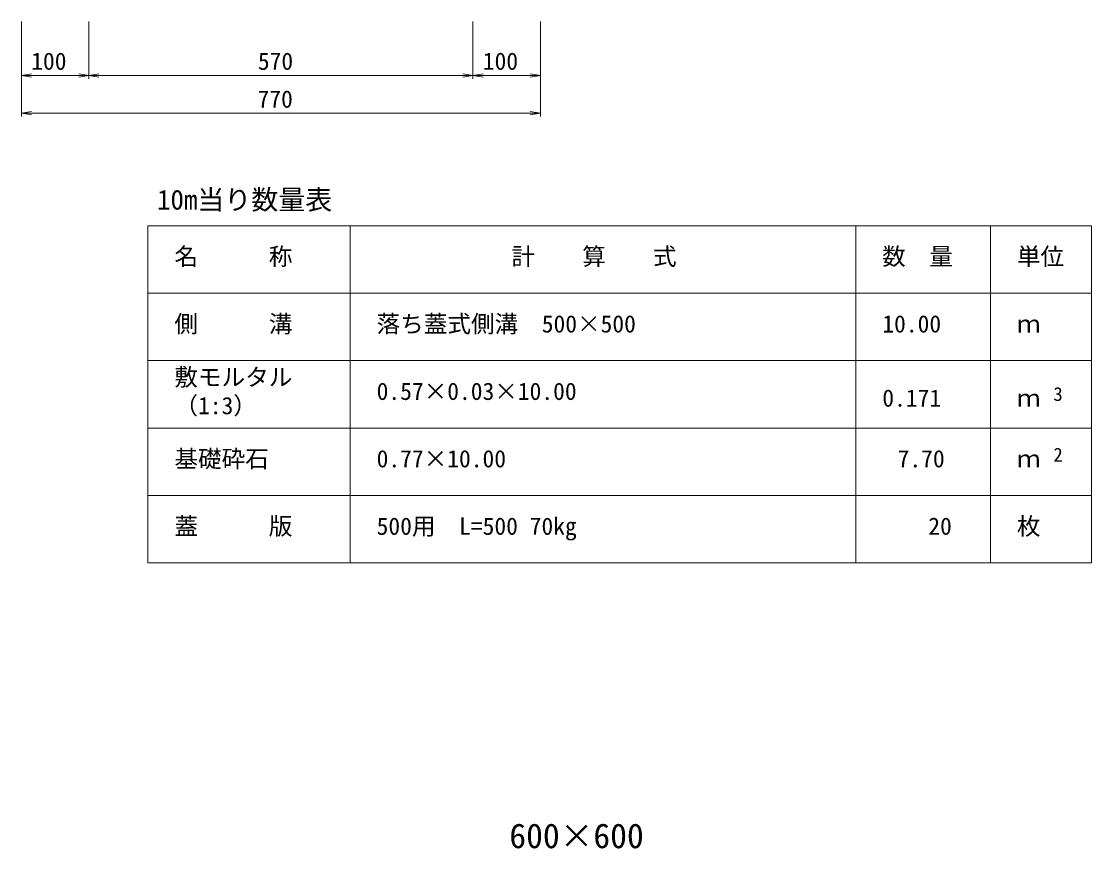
# Model space of a CAD drawing. Units: millimetres on the paper, with parts at other scales. Extents: x 0 to 841, y 0 to 594.
# Drawn here: x 337.4 to 496.2, y 293.3 to 416 of the extents above; entities that cross this region are included whole.
import ezdxf
from ezdxf.enums import TextEntityAlignment as Align

# ---------------------------------------------------------------- set-up
doc = ezdxf.new("R2010")
doc.units = ezdxf.units.MM
doc.layers.add('D-MTR-FRAM（材料表図枠）', color=2, linetype='Continuous', lineweight=18)
doc.layers.add('D-STR-DIM（寸法）', color=7, linetype='Continuous', lineweight=18)
for name, color, linetype in [('D-MTR-TXT(文字列）', 7, 'Continuous'), ('D-MTR（材料表タイトル）', 7, 'Continuous'), ('D-TTL-TXT（文字）', 7, 'Continuous')]:
    doc.layers.add(name, color=color, linetype=linetype)
doc.styles.add('ＭＳ ゴシック', font='')
doc.styles.get('ＭＳ ゴシック').set_extended_font_data('MS Gothic')

msp = doc.modelspace()

# ---------------------------------------------------------------- linework, layer by layer
at = {"layer": 'D-MTR-FRAM（材料表図枠）'}
for p, q in [((356.172, 385.703), (496.172, 385.703)), ((356.172, 335.703), (356.172, 385.703)), ((386.172, 335.703), (386.172, 385.703)), ((461.172, 335.703), (461.172, 385.703)), ((481.172, 353.703), (481.172, 385.703)), ((481.172, 335.703), (481.172, 385.703)), ((496.172, 335.703), (496.172, 385.703)), ((356.172, 375.703), (496.172, 375.703)), ((356.172, 365.703), (496.172, 365.703)), ((356.172, 355.703), (496.172, 355.703)), ((356.172, 345.703), (496.172, 345.703)), ((356.172, 335.703), (496.172, 335.703))]:
    msp.add_line(p, q, dxfattribs=at)
at = {"layer": 'D-STR-DIM（寸法）'}
for p, q in [((337.39, 416.015), (337.39, 401.893)), ((337.39, 416.015), (337.39, 407.515)), ((347.39, 416.015), (347.39, 407.515)), ((347.39, 416.015), (347.39, 407.515)), ((404.39, 416.015), (404.39, 407.515)), ((404.39, 416.015), (404.39, 407.515)), ((414.39, 416.015), (414.39, 401.893)), ((414.39, 416.015), (414.39, 407.515)), ((337.39, 408.015), (338.89, 408.265)), ((345.89, 408.265), (347.39, 408.015)), ((347.39, 408.015), (348.89, 408.265)), ((402.89, 408.265), (404.39, 408.015)), ((404.39, 408.015), (405.89, 408.265)), ((412.89, 408.265), (414.39, 408.015)), ((337.39, 408.015), (337.59, 408.015)), ((338.89, 407.765), (337.39, 408.015)), ((337.59, 408.015), (347.19, 408.015)), ((347.39, 408.015), (345.89, 407.765)), ((347.39, 408.015), (347.19, 408.015)), ((347.39, 408.015), (347.59, 408.015)), ((348.89, 407.765), (347.39, 408.015)), ((347.59, 408.015), (404.19, 408.015)), ((404.39, 408.015), (402.89, 407.765)), ((404.39, 408.015), (404.19, 408.015)), ((404.39, 408.015), (404.59, 408.015)), ((405.89, 407.765), (404.39, 408.015)), ((404.59, 408.015), (414.19, 408.015)), ((414.39, 408.015), (412.89, 407.765)), ((414.39, 408.015), (414.19, 408.015)), ((337.39, 402.393), (338.89, 402.643)), ((337.39, 402.393), (337.59, 402.393)), ((338.89, 402.143), (337.39, 402.393)), ((337.59, 402.393), (414.19, 402.393)), ((412.89, 402.643), (414.39, 402.393)), ((414.39, 402.393), (412.89, 402.143)), ((414.39, 402.393), (414.19, 402.393))]:
    msp.add_line(p, q, dxfattribs=at)

# ---------------------------------------------------------------- texts
at = {"layer": 'D-MTR-TXT(文字列）', "style": 'ＭＳ ゴシック'}
for s, height, p in [('名\u3000\u3000\u3000称', 2.566, (360.094, 379.106)), ('計\u3000\u3000算\u3000\u3000式', 2.566, (410.102, 379.106)), ('数\u3000量', 2.566, (465.094, 379.106)), ('単位', 2.566, (485.094, 379.106)), ('側\u3000\u3000\u3000溝', 2.566, (360.094, 369.106)), ('落ち蓋式側溝\u3000500×500', 2.566, (390.094, 369.106)), ('10.00', 2.566, (465.121, 369.106)), ('ｍ', 2.566, (485.094, 369.106)), ('敷モルタル', 2.566, (360.094, 361.206)), ('0.57×0.03×10.00', 2.566, (390.094, 359.106)), ('（1:3）', 2.566, (360.094, 356.984)), ('0.171', 2.566, (465.121, 358.106)), ('ｍ', 2.566, (485.094, 358.106)), ('3', 2.053, (490.497, 359.11)), ('基礎砕石', 2.566, (360.094, 349.106)), ('2', 2.053, (490.497, 350.11)), ('0.77×10.00', 2.566, (390.094, 349.106)), ('7.70', 2.566, (467.396, 349.106)), ('ｍ', 2.566, (485.094, 349.106)), ('蓋\u3000\u3000\u3000版', 2.566, (360.094, 339.106)), ('500用\u3000L=500 70kg', 2.566, (390.094, 339.106)), ('20', 2.566, (471.944, 339.106)), ('枚', 2.566, (485.094, 339.106))]:
    msp.add_text(s, height=height, dxfattribs=at).set_placement(p, align=Align.BOTTOM_LEFT)
at = {"layer": 'D-MTR（材料表タイトル）', "style": 'ＭＳ ゴシック'}
msp.add_text('10m当り数量表', height=2.933, dxfattribs=at).set_placement((357.514, 387.228), align=Align.BOTTOM_LEFT)
at = {"layer": 'D-STR-DIM（寸法）', "style": 'ＭＳ ゴシック'}
for s, p in [('100', (338.846, 408.065)), ('570', (372.47, 408.065)), ('100', (405.846, 408.065)), ('770', (372.426, 402.443))]:
    msp.add_text(s, height=2.566, dxfattribs=at).set_placement(p, align=Align.BOTTOM_LEFT)
at = {"layer": 'D-TTL-TXT（文字）', "style": 'ＭＳ ゴシック'}
msp.add_text('600×600', height=3.666, dxfattribs=at).set_placement((409.78, 292.298), align=Align.BOTTOM_LEFT)

doc.saveas('drawing.dxf')
